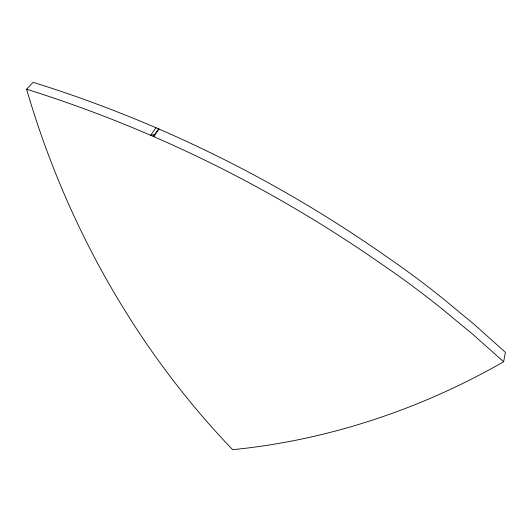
<?xml version="1.0" encoding="UTF-8"?>
<svg xmlns="http://www.w3.org/2000/svg" width="532" height="532" viewBox="0 0 532 532"><rect width="100%" height="100%" fill="white"/><g stroke="black" fill="none" stroke-linecap="round" stroke-linejoin="round"><path stroke-width="0.8" d="M503.618 361.76L505.4 352.317L474.032 324.254L457.274 310.449A501.59 254.695 27.3 0 0 385.826 256.165C278.116 180.574 158.742 121.409 33.064 82.314L26.6 89.236C65.589 223.413 135.753 348.733 232.644 449.686C327.892 440.223 420.672 409.334 503.618 361.76L471.917 333.531L454.986 319.632A505.267 253.385 27.3 0 0 382.787 264.943C273.933 188.734 153.442 128.944 26.6 89.236M158.676 128.837L153.342 136.372M159.081 129.003L153.755 136.538L154.686 134.49L150.662 135.254L156.016 127.733"/></g></svg>
